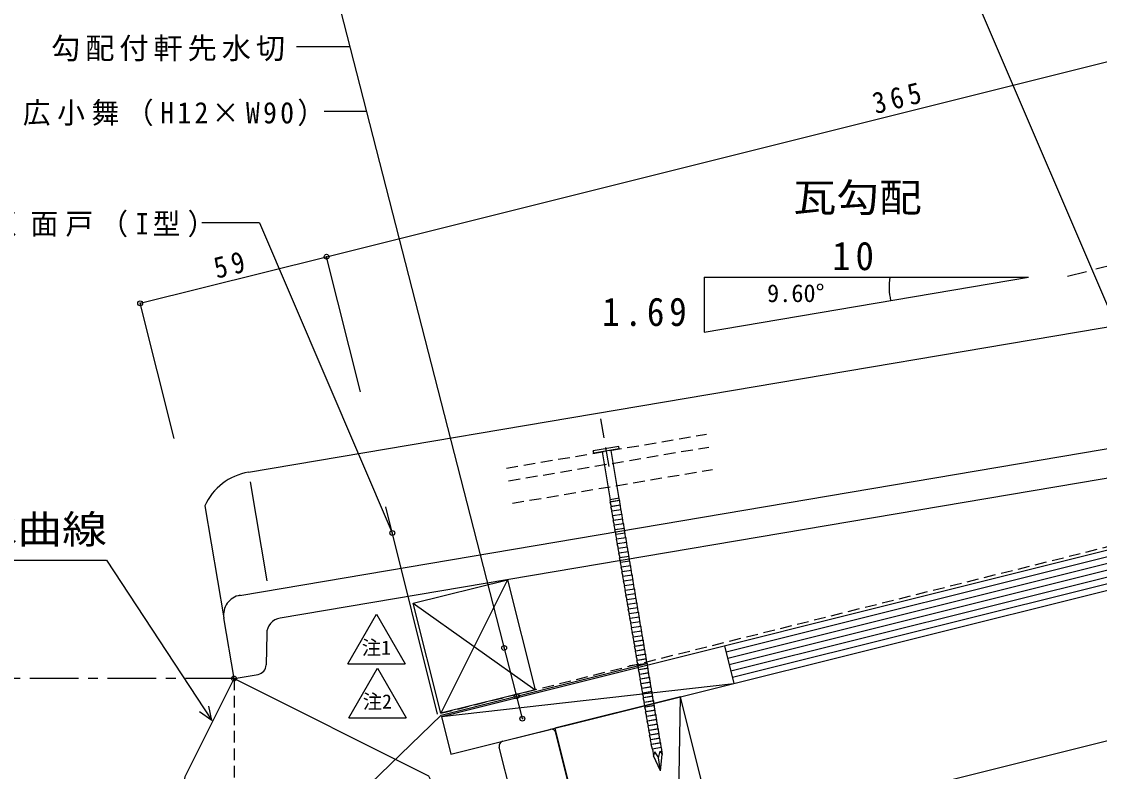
# Model space of a CAD drawing. Units: millimetres at full size, sheet at 1:3. Extents: x -601 to 601, y -426 to 425.
# Drawn here: x -433.6 to -101, y 1 to 232.4 of the extents above; entities that cross this region are included whole.
import ezdxf
from ezdxf.enums import TextEntityAlignment as Align

# ---------------------------------------------------------------- set-up
doc = ezdxf.new("R2010")
doc.units = ezdxf.units.MM
doc.header["$LTSCALE"] = 3
doc.header["$PDMODE"] = 32
doc.header["$PDSIZE"] = 1.5
for name, pattern in [('CHAIN1', [8, 5, -1, 1, -1]), ('DASHED1', [1.8, 1.2, -0.6]), ('DASHED2', [3, 2, -1])]:
    doc.linetypes.add(name, pattern=pattern)
for name, color, linetype in [('0-1_野地板', 7, 'Continuous'), ('0-2_瓦', 7, 'Continuous'), ('0-3_釘', 4, 'Continuous'), ('0-5_水切', 2, 'Continuous'), ('0-7_文字', 7, 'Continuous'), ('0-8_寸法', 7, 'Continuous')]:
    doc.layers.add(name, color=color, linetype=linetype)
doc.styles.add('ＭＳ ゴシック', font='')
doc.styles.get('ＭＳ ゴシック').set_extended_font_data('MS Gothic')

# ---------------------------------------------------------------- blocks, each defined once
blk = doc.blocks.new('tid')
at = {"layer": '0-7_文字'}
for p, q in [((-8.843, -4.21), (0.012, 11.127)), ((0.012, 11.127), (8.867, -4.21)), ((-8.843, -4.21), (8.867, -4.21))]:
    blk.add_line(p, q, dxfattribs=at)
at = {"layer": '0-7_文字', "color": 4, "style": 'ＭＳ ゴシック'}
blk.add_text('注1', height=4.399, dxfattribs=at).set_placement((-4.536, -2.707), align=Align.BOTTOM_LEFT)

msp = doc.modelspace()

# ---------------------------------------------------------------- linework, layer by layer
at = {"layer": '0-1_野地板', "color": 3, "linetype": 'DASHED1'}
msp.add_line((-304.235, 18.931), (512.701, 223.165), dxfattribs=at)
at = {"layer": '0-1_野地板'}
for p, q in [((-303.993, 17.961), (512.574, 222.103)), ((-301.082, 6.319), (511.054, 209.353)), ((-219.348, -19.632), (505.351, 161.543)), ((-283.62, 60.162), (-304.235, 18.931)), ((-312.724, 52.886), (-275.131, 26.207)), ((-216.68, 39.789), (-213.769, 28.148)), ((-303.993, 17.961), (-213.769, 28.148)), ((-232.687, -131.198), (-230.262, 24.025)), ((-192.985, -125.082), (-230.262, 24.025)), ((-303.993, 17.961), (-301.082, 6.319)), ((-285.075, 10.321), (-270.523, 13.959)), ((-225.775, -158.847), (-268.704, 12.868)), ((-256.165, -111.502), (-286.166, 8.502))]:
    msp.add_line(p, q, dxfattribs=at)
at = {"layer": '0-1_野地板', "color": 4}
for p, q in [((-216.195, 37.849), (512.321, 219.978)), ((-215.71, 35.909), (512.067, 217.853)), ((-215.224, 33.969), (511.814, 215.728)), ((-214.739, 32.028), (511.56, 213.603)), ((-214.254, 30.088), (511.307, 211.478))]:
    msp.add_line(p, q, dxfattribs=at)
at = {"layer": '0-1_野地板'}
msp.add_lwpolyline([(-304.235, 18.931), (-312.724, 52.886), (-283.62, 60.162), (-275.131, 26.207)], close=True, dxfattribs=at)
msp.add_lwpolyline([(-230.262, 24.025), (-269.067, 14.323), (-232.687, -131.198)], dxfattribs=at)
for centre, start, end in [((-270.159, 12.504), 14.03618, 104.03618), ((-284.711, 8.866), 104.0362, 194.0362)]:
    msp.add_arc(centre, 1.5, start, end, dxfattribs=at)
at = {"layer": '0-2_瓦'}
for p, q in [((-222.924, 136.583), (-122.924, 153.495)), ((-363.564, 93.315), (-19.451, 151.514)), ((-366.268, 55.333), (36.512, 123.454)), ((36.534, 114.33), (-353.774, 48.318)), ((-377.02, 82.926), (-371.183, 48.416)), ((-368.015, 29.682), (-371.183, 48.416)), ((-357.939, 43.477), (-358.111, 33.839)), ((-368.015, 29.682), (-360.61, 30.935))]:
    msp.add_line(p, q, dxfattribs=at)
at = {"layer": '0-2_瓦', "linetype": 'DASHED1'}
for p, q in [((-283.965, 94.607), (-222.241, 105.047)), ((-283.298, 90.663), (-221.574, 101.103)), ((-282.131, 83.761), (-220.406, 94.201))]:
    msp.add_line(p, q, dxfattribs=at)
at = {"layer": '0-2_瓦', "color": 4}
msp.add_line((-363.064, 90.357), (-357.894, 59.791), dxfattribs=at)
at = {"layer": '0-2_瓦'}
for centre, radius, start, end in [((-360.526, 75.472), 18.1, 99.66272, 155.6811), ((-365.152, 49.335), 6.1, 99.59942, 189.59942), ((-352.94, 43.388), 5, 99.59942, 178.97979), ((-361.11, 33.893), 3, 279.59942, 358.97973)]:
    msp.add_arc(centre, radius, start, end, dxfattribs=at)
at = {"layer": '0-3_釘', "linetype": 'DASHED2'}
msp.add_line((-252.295, 95.047), (-254.966, 110.842), dxfattribs=at)
at = {"layer": '0-3_釘'}
for p, q in [((-249.292, 101.283), (-257.18, 99.949)), ((-257.047, 99.16), (-257.18, 99.949)), ((-249.159, 100.494), (-257.047, 99.16)), ((-251.747, 100.056), (-249.246, 85.266)), ((-249.159, 100.494), (-249.292, 101.283)), ((-254.459, 99.598), (-251.957, 84.808)), ((-249.013, 84.636), (-251.971, 84.136)), ((-251.604, 82.717), (-251.971, 84.136)), ((-248.769, 83.197), (-251.727, 82.696)), ((-248.892, 83.176), (-251.604, 82.717)), ((-248.892, 83.176), (-249.013, 84.636)), ((-248.649, 81.736), (-248.769, 83.197)), ((-251.36, 81.278), (-251.727, 82.696)), ((-248.526, 81.757), (-251.484, 81.257)), ((-251.117, 79.838), (-251.484, 81.257)), ((-248.649, 81.736), (-251.36, 81.278)), ((-248.282, 80.318), (-251.24, 79.817)), ((-250.874, 78.399), (-251.24, 79.817)), ((-248.405, 80.297), (-251.117, 79.838)), ((-248.405, 80.297), (-248.526, 81.757)), ((-248.162, 78.857), (-248.282, 80.318)), ((-248.039, 78.878), (-250.997, 78.378)), ((-250.63, 76.959), (-250.997, 78.378)), ((-248.162, 78.857), (-250.874, 78.399)), ((-247.795, 77.439), (-250.753, 76.938)), ((-250.387, 75.519), (-250.753, 76.938)), ((-247.919, 77.418), (-250.63, 76.959)), ((-247.919, 77.418), (-248.039, 78.878)), ((-247.675, 75.978), (-247.795, 77.439)), ((-247.552, 75.999), (-250.51, 75.499)), ((-250.143, 74.08), (-250.51, 75.499)), ((-247.675, 75.978), (-250.387, 75.519)), ((-247.308, 74.559), (-250.266, 74.059)), ((-249.9, 72.64), (-250.266, 74.059)), ((-247.432, 74.539), (-250.143, 74.08)), ((-247.432, 74.539), (-247.552, 75.999)), ((-247.188, 73.099), (-247.308, 74.559)), ((-247.065, 73.12), (-250.023, 72.62)), ((-249.656, 71.201), (-250.023, 72.62)), ((-247.188, 73.099), (-249.9, 72.64)), ((-246.821, 71.68), (-249.779, 71.18)), ((-249.413, 69.761), (-249.779, 71.18)), ((-246.945, 71.659), (-249.656, 71.201)), ((-246.578, 70.241), (-249.536, 69.74)), ((-246.701, 70.22), (-249.413, 69.761)), ((-246.945, 71.659), (-247.065, 73.12)), ((-246.701, 70.22), (-246.821, 71.68)), ((-246.458, 68.78), (-246.578, 70.241)), ((-249.169, 68.322), (-249.536, 69.74)), ((-246.334, 68.801), (-249.292, 68.301)), ((-248.926, 66.882), (-249.292, 68.301)), ((-246.458, 68.78), (-249.169, 68.322)), ((-246.091, 67.362), (-249.049, 66.861)), ((-248.682, 65.443), (-249.049, 66.861)), ((-246.214, 67.341), (-248.926, 66.882)), ((-246.214, 67.341), (-246.334, 68.801)), ((-245.971, 65.901), (-246.091, 67.362)), ((-245.848, 65.922), (-248.806, 65.422)), ((-248.439, 64.003), (-248.806, 65.422)), ((-245.971, 65.901), (-248.682, 65.443)), ((-245.604, 64.483), (-248.562, 63.982)), ((-248.195, 62.564), (-248.562, 63.982)), ((-245.727, 64.462), (-248.439, 64.003)), ((-245.727, 64.462), (-245.848, 65.922)), ((-245.484, 63.022), (-245.604, 64.483)), ((-245.361, 63.043), (-248.319, 62.543)), ((-247.952, 61.124), (-248.319, 62.543)), ((-245.484, 63.022), (-248.195, 62.564)), ((-245.117, 61.603), (-248.075, 61.103)), ((-247.708, 59.684), (-248.075, 61.103)), ((-245.24, 61.583), (-247.952, 61.124)), ((-244.874, 60.164), (-247.832, 59.664)), ((-244.997, 60.143), (-247.708, 59.684)), ((-245.24, 61.583), (-245.361, 63.043)), ((-244.997, 60.143), (-245.117, 61.603)), ((-244.753, 58.703), (-244.874, 60.164)), ((-247.465, 58.245), (-247.832, 59.664)), ((-244.63, 58.724), (-247.588, 58.224)), ((-247.221, 56.805), (-247.588, 58.224)), ((-244.753, 58.703), (-247.465, 58.245)), ((-244.387, 57.285), (-247.345, 56.784)), ((-246.978, 55.366), (-247.345, 56.784)), ((-244.51, 57.264), (-247.221, 56.805)), ((-244.51, 57.264), (-244.63, 58.724)), ((-244.267, 55.824), (-244.387, 57.285)), ((-244.143, 55.845), (-247.101, 55.345)), ((-246.735, 53.926), (-247.101, 55.345)), ((-244.267, 55.824), (-246.978, 55.366)), ((-243.9, 54.406), (-246.858, 53.905)), ((-246.491, 52.487), (-246.858, 53.905)), ((-244.023, 54.385), (-246.735, 53.926)), ((-244.023, 54.385), (-244.143, 55.845)), ((-243.78, 52.945), (-243.9, 54.406)), ((-243.656, 52.966), (-246.614, 52.466)), ((-246.248, 51.047), (-246.614, 52.466)), ((-243.78, 52.945), (-246.491, 52.487)), ((-243.413, 51.526), (-246.371, 51.026)), ((-246.004, 49.607), (-246.371, 51.026)), ((-243.536, 51.506), (-246.248, 51.047)), ((-243.169, 50.087), (-246.127, 49.587)), ((-243.293, 50.066), (-246.004, 49.607)), ((-243.536, 51.506), (-243.656, 52.966)), ((-243.293, 50.066), (-243.413, 51.526)), ((-243.049, 48.627), (-243.169, 50.087)), ((-245.761, 48.168), (-246.127, 49.587)), ((-242.926, 48.647), (-245.884, 48.147)), ((-245.517, 46.728), (-245.884, 48.147)), ((-243.049, 48.627), (-245.761, 48.168)), ((-242.682, 47.208), (-245.64, 46.708)), ((-245.274, 45.289), (-245.64, 46.708)), ((-242.806, 47.187), (-245.517, 46.728)), ((-242.806, 47.187), (-242.926, 48.647)), ((-242.562, 45.747), (-242.682, 47.208)), ((-242.439, 45.768), (-245.397, 45.268)), ((-245.03, 43.849), (-245.397, 45.268)), ((-242.562, 45.747), (-245.274, 45.289)), ((-242.196, 44.329), (-245.154, 43.828)), ((-244.787, 42.41), (-245.154, 43.828)), ((-242.319, 44.308), (-245.03, 43.849)), ((-242.319, 44.308), (-242.439, 45.768)), ((-242.075, 42.868), (-242.196, 44.329)), ((-241.952, 42.889), (-244.91, 42.389)), ((-244.543, 40.97), (-244.91, 42.389)), ((-242.075, 42.868), (-244.787, 42.41)), ((-241.709, 41.45), (-244.667, 40.949)), ((-244.3, 39.531), (-244.667, 40.949)), ((-241.832, 41.429), (-244.543, 40.97)), ((-241.465, 40.01), (-244.423, 39.51)), ((-241.588, 39.989), (-244.3, 39.531)), ((-241.832, 41.429), (-241.952, 42.889)), ((-241.588, 39.989), (-241.709, 41.45)), ((-241.345, 38.55), (-241.465, 40.01)), ((-244.056, 38.091), (-244.423, 39.51)), ((-241.222, 38.57), (-244.18, 38.07)), ((-243.813, 36.651), (-244.18, 38.07)), ((-241.345, 38.55), (-244.056, 38.091)), ((-240.978, 37.131), (-243.936, 36.631)), ((-243.569, 35.212), (-243.936, 36.631)), ((-241.101, 37.11), (-243.813, 36.651)), ((-241.101, 37.11), (-241.222, 38.57)), ((-240.858, 35.671), (-240.978, 37.131)), ((-240.735, 35.691), (-243.693, 35.191)), ((-243.326, 33.772), (-243.693, 35.191)), ((-240.858, 35.671), (-243.569, 35.212)), ((-243.083, 32.333), (-243.449, 33.752)), ((-240.615, 34.231), (-243.326, 33.772)), ((-240.615, 34.231), (-240.735, 35.691)), ((-240.248, 32.812), (-243.206, 32.312)), ((-242.839, 30.893), (-243.206, 32.312)), ((-240.371, 32.791), (-243.083, 32.333)), ((-240.004, 31.373), (-242.962, 30.872)), ((-242.596, 29.454), (-242.962, 30.872)), ((-240.128, 31.352), (-242.839, 30.893)), ((-239.761, 29.933), (-242.719, 29.433)), ((-240.128, 31.352), (-240.248, 32.812)), ((-239.884, 29.912), (-240.004, 31.373)), ((-239.641, 28.473), (-239.761, 29.933)), ((-242.352, 28.014), (-242.719, 29.433)), ((-239.884, 29.912), (-242.596, 29.454)), ((-239.517, 28.494), (-242.475, 27.993)), ((-242.109, 26.575), (-242.475, 27.993)), ((-239.641, 28.473), (-242.352, 28.014)), ((-239.274, 27.054), (-242.232, 26.554)), ((-239.397, 27.033), (-242.109, 26.575)), ((-239.397, 27.033), (-239.517, 28.494)), ((-239.154, 25.594), (-239.274, 27.054)), ((-241.865, 25.135), (-242.232, 26.554)), ((-239.03, 25.614), (-241.988, 25.114)), ((-241.622, 23.696), (-241.988, 25.114)), ((-239.154, 25.594), (-241.865, 25.135)), ((-241.378, 22.256), (-241.745, 23.675)), ((-238.91, 24.154), (-241.622, 23.696)), ((-238.91, 24.154), (-239.03, 25.614)), ((-238.544, 22.735), (-241.502, 22.235)), ((-241.135, 20.816), (-241.502, 22.235)), ((-238.667, 22.715), (-241.378, 22.256)), ((-238.3, 21.296), (-241.258, 20.796)), ((-240.891, 19.377), (-241.258, 20.796)), ((-238.423, 21.275), (-241.135, 20.816)), ((-238.423, 21.275), (-238.544, 22.735)), ((-238.18, 19.835), (-238.3, 21.296)), ((-238.057, 19.856), (-241.015, 19.356)), ((-240.648, 17.937), (-241.015, 19.356)), ((-238.18, 19.835), (-240.891, 19.377)), ((-237.813, 18.417), (-240.771, 17.916)), ((-240.404, 16.498), (-240.771, 17.916)), ((-237.936, 18.396), (-240.648, 17.937)), ((-237.57, 16.977), (-240.528, 16.477)), ((-237.693, 16.956), (-240.404, 16.498)), ((-237.936, 18.396), (-238.057, 19.856)), ((-237.693, 16.956), (-237.813, 18.417)), ((-237.449, 15.517), (-237.57, 16.977)), ((-240.161, 15.058), (-240.528, 16.477)), ((-237.326, 15.538), (-240.284, 15.037)), ((-239.917, 13.619), (-240.284, 15.037)), ((-237.449, 15.517), (-240.161, 15.058)), ((-239.674, 12.179), (-240.041, 13.598)), ((-237.206, 14.077), (-239.917, 13.619)), ((-237.206, 14.077), (-237.326, 15.538)), ((-239.43, 10.739), (-239.797, 12.158)), ((-236.962, 12.638), (-239.674, 12.179)), ((-239.187, 9.3), (-239.554, 10.719)), ((-236.719, 11.198), (-239.431, 10.74)), ((-236.352, 9.779), (-239.31, 9.279)), ((-238.954, 7.899), (-239.31, 9.279)), ((-236.476, 9.759), (-239.187, 9.3)), ((-236.239, 8.358), (-238.95, 7.9)), ((-238.95, 7.9), (-238.597, 5.81)), ((-238.266, 7.001), (-238.597, 5.81)), ((-236.59, 7.285), (-235.885, 6.269)), ((-236.235, 8.359), (-236.352, 9.779)), ((-236.239, 8.358), (-235.885, 6.269)), ((-236.427, 1.227), (-238.597, 5.81)), ((-236.427, 1.227), (-237.097, 5.189)), ((-236.427, 1.227), (-235.885, 6.269))]:
    msp.add_line(p, q, dxfattribs=at)
for points in [[(-249.136, 84.616), (-249.19, 85.276), (-252.013, 84.798)], [(-249.136, 84.616), (-251.847, 84.157), (-252.013, 84.798)], [(-240.371, 32.791), (-240.491, 34.252), (-243.449, 33.752)], [(-238.667, 22.714), (-238.787, 24.175), (-241.745, 23.675)], [(-236.962, 12.638), (-237.083, 14.098), (-240.041, 13.598)], [(-236.719, 11.198), (-236.839, 12.659), (-239.797, 12.158)], [(-236.476, 9.758), (-236.596, 11.219), (-239.554, 10.719)], [(-238.266, 7.001), (-237.097, 5.189), (-236.59, 7.285)]]:
    msp.add_lwpolyline(points, dxfattribs=at)
at = {"layer": '0-5_水切'}
msp.add_line((-305.205, 18.689), (-321.183, 82.599), dxfattribs=at)
at = {"layer": '0-7_文字'}
for p, q in [((-67.104, 71.323), (-163.247, 295.78)), ((-360.188, 170.321), (-377.954, 170.321)), ((-360.188, 170.321), (-319.176, 74.574))]:
    msp.add_line(p, q, dxfattribs=at)
at = {"layer": '0-7_文字', "linetype": 'DASHED2'}
msp.add_line((-110.864, 153.859), (261.104, 246.851), dxfattribs=at)
at = {"layer": '0-8_寸法'}
for p, q in [((-339.457, 159.818), (14.645, 248.344)), ((-279.055, 17.289), (-337.316, 244.608)), ((-332.19, 224.608), (-348.75, 224.608)), ((-327.064, 204.608), (-340.183, 204.608)), ((-396.955, 145.444), (-339.457, 159.818)), ((-329.034, 118.126), (-339.457, 159.818)), ((-222.924, 153.495), (-222.924, 136.583)), ((-222.924, 153.495), (-122.924, 153.495)), ((-386.532, 103.751), (-396.955, 145.444)), ((-466.192, 66.174), (-407.358, 66.174)), ((-332.62, 17.558), (-323.765, 32.896)), ((-323.765, 32.896), (-314.91, 17.558)), ((-374.905, 16.695), (-375.788, 21.159)), ((-332.62, 17.558), (-314.91, 17.558))]:
    msp.add_line(p, q, dxfattribs=at)
at = {"layer": '0-8_寸法', "color": 2}
for p, q in [((-304.065, 18.397), (-241.04, 34.153)), ((-241.04, 34.153), (-246.01, 33.61)), ((-329.226, -5.932), (-304.065, 18.397))]:
    msp.add_line(p, q, dxfattribs=at)
at = {"layer": '0-8_寸法', "linetype": 'CHAIN1'}
msp.add_line((-368.015, 29.682), (-484.552, 29.682), dxfattribs=at)
at = {"layer": '0-8_寸法', "linetype": 'DASHED1'}
msp.add_line((-368.015, 29.682), (-368.015, -167.803), dxfattribs=at)
at = {"layer": '0-8_寸法'}
msp.add_lwpolyline([(-407.358, 66.174), (-374.905, 16.695), (-378.635, 19.339)], dxfattribs=at)
at = {"layer": '0-8_寸法', "color": 5}
msp.add_lwpolyline([(-398.015, -70.318), (-388.015, -20.318), (-383.015, -0.318), (-368.015, 29.682), (-308.015, -0.318), (-298.015, -20.318), (-273.015, -70.318)], dxfattribs=at)
at = {"layer": '0-8_寸法'}
msp.add_arc((-145.13, 150.626), 20.784, 172.06288, 192.00751, dxfattribs=at)
for p in [(-339.457, 159.818), (-396.955, 145.444), (-319.176, 74.574), (-284.648, 39.112), (-280.828, 24.206), (-279.055, 17.289)]:
    msp.add_point(p, dxfattribs=at)
at = {"layer": '0-8_寸法', "color": 5}
msp.add_point((-368.015, 29.682), dxfattribs=at)

# ---------------------------------------------------------------- block references
at = {"layer": '0-8_寸法'}
msp.add_blockref('tid', (-324.066, 38.393), dxfattribs=at)

# ---------------------------------------------------------------- texts
at = {"layer": '0-7_文字', "insert": (-565.454, 165.821), "char_height": 6.598, "attachment_point": 7, "style": 'ＭＳ ゴシック'}
msp.add_mtext('\\T1.26;\\W0.95;ｴｱﾙｰﾌ･ﾌﾟﾛｳﾞｧﾝｽS用らくらく面戸（I型）', dxfattribs=at)
at = {"layer": '0-8_寸法', "style": 'ＭＳ ゴシック'}
for s, width, p in [('瓦勾配', 1.1, (-195.413, 171.053)), ('流水曲線', 1.15, (-462.451, 68.676))]:
    msp.add_text(s, height=8.798, dxfattribs=dict(at, width=width)).set_placement(p, align=Align.BOTTOM_LEFT)
msp.add_text('9.60°', height=5.499, dxfattribs=at).set_placement((-203.552, 144.182), align=Align.BOTTOM_LEFT)
at = {"layer": '0-8_寸法', "color": 4, "style": 'ＭＳ ゴシック'}
msp.add_text('注2', height=4.399, dxfattribs=at).set_placement((-328.312, 19.062), align=Align.BOTTOM_LEFT)
at = {"layer": '0-8_寸法', "attachment_point": 7, "style": 'ＭＳ ゴシック'}
for s, insert, char_height in [('\\T1.17;勾配付軒先水切', (-424.446, 220.108), 6.598), ('\\T1.24;\\W0.95;広小舞（H12×W90）', (-433.183, 200.108), 6.598), ('\\T1.27;\\W0.95;10', (-183.491, 155.542), 8.798), ('\\T1.28;\\W0.9;1.69', (-254.421, 138.312), 8.798)]:
    msp.add_mtext(s, dxfattribs=dict(at, insert=insert, char_height=char_height))
at = {"layer": '0-8_寸法', "char_height": 6.598, "attachment_point": 7, "rotation": 14.036, "style": 'ＭＳ ゴシック'}
for s, insert in [('\\T1.37;\\W0.9;365', (-170.046, 203.717)), ('\\T1.36;\\W0.9;59', (-373.299, 152.904))]:
    msp.add_mtext(s, dxfattribs=dict(at, insert=insert))

doc.saveas('drawing.dxf')
